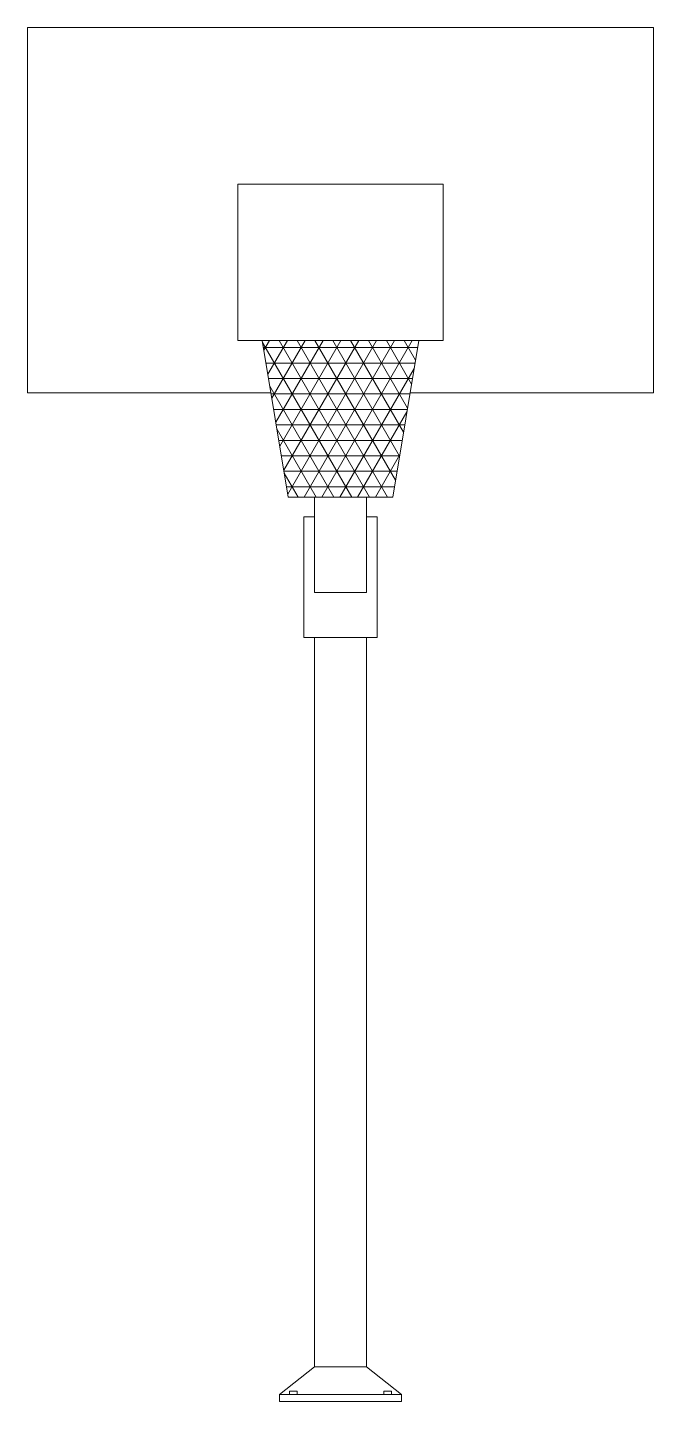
# Model space of a CAD drawing. Header units: millimetres. Extents: x -900 to 900, y 0 to 3950.
import ezdxf

# ---------------------------------------------------------------- set-up
doc = ezdxf.new("R2010")
doc.units = ezdxf.units.MM
doc.layers.add('ceco.net 266', color=7, linetype='Continuous', lineweight=9)

msp = doc.modelspace()

# ---------------------------------------------------------------- hatches: boundary and pattern name
at = {"layer": 'ceco.net 266'}
h = msp.add_hatch(dxfattribs=at)
h.set_pattern_fill('NET3', color=256, scale=14, style=0)
h.set_pattern_definition([(0, (-1361880.583, 130912.377), (0, 44.45), []), (60, (-1361880.583, 130912.377), (-38.4948292, 22.225), []), (120, (-1361880.583, 130912.377), (-38.4948292, -22.225), [])])
h.paths.add_polyline_path([(225, 3050), (-225, 3050), (-150, 2600), (150, 2600)])

# ---------------------------------------------------------------- linework, layer by layer
for p, q in [((-900, 3950), (900, 3950)), ((-900, 2900), (-900, 3950)), ((900, 3950), (900, 2900)), ((-295, 3500), (295, 3500)), ((-295, 3050), (-295, 3500)), ((295, 3500), (295, 3050)), ((-225, 3050), (-295, 3050)), ((295, 3050), (225, 3050)), ((-200, 2900), (-900, 2900)), ((900, 2900), (200, 2900)), ((-75, 2600), (-75, 2325.9)), ((75, 2600), (75, 2325.9)), ((-105, 2543.1), (-105, 2196.8)), ((-105, 2543.1), (-75, 2543.1)), ((75, 2543.1), (105, 2543.1)), ((105, 2543.1), (105, 2196.8)), ((-75, 2325.9), (75, 2325.9)), ((-105, 2196.8), (105, 2196.8)), ((-75, 2196.8), (-75, 100)), ((75, 2196.8), (75, 100)), ((-175, 20), (-75, 100)), ((-75, 100), (75, 100)), ((75, 100), (175, 20)), ((-175, 0), (-175, 20)), ((-175, 0), (175, 0)), ((175, 0), (175, 20))]:
    msp.add_line(p, q, dxfattribs=at)
for points in [[(225, 3050), (-225, 3050), (-150, 2600), (150, 2600)], [(-146.9, 20), (-124.8, 20), (-124.8, 29.9), (-146.9, 29.9)], [(146.9, 20), (124.8, 20), (124.8, 29.9), (146.9, 29.9)]]:
    msp.add_lwpolyline(points, close=True, dxfattribs=at)
msp.add_lwpolyline([(-175, 20), (175, 20)], dxfattribs=at)

doc.saveas('drawing.dxf')
